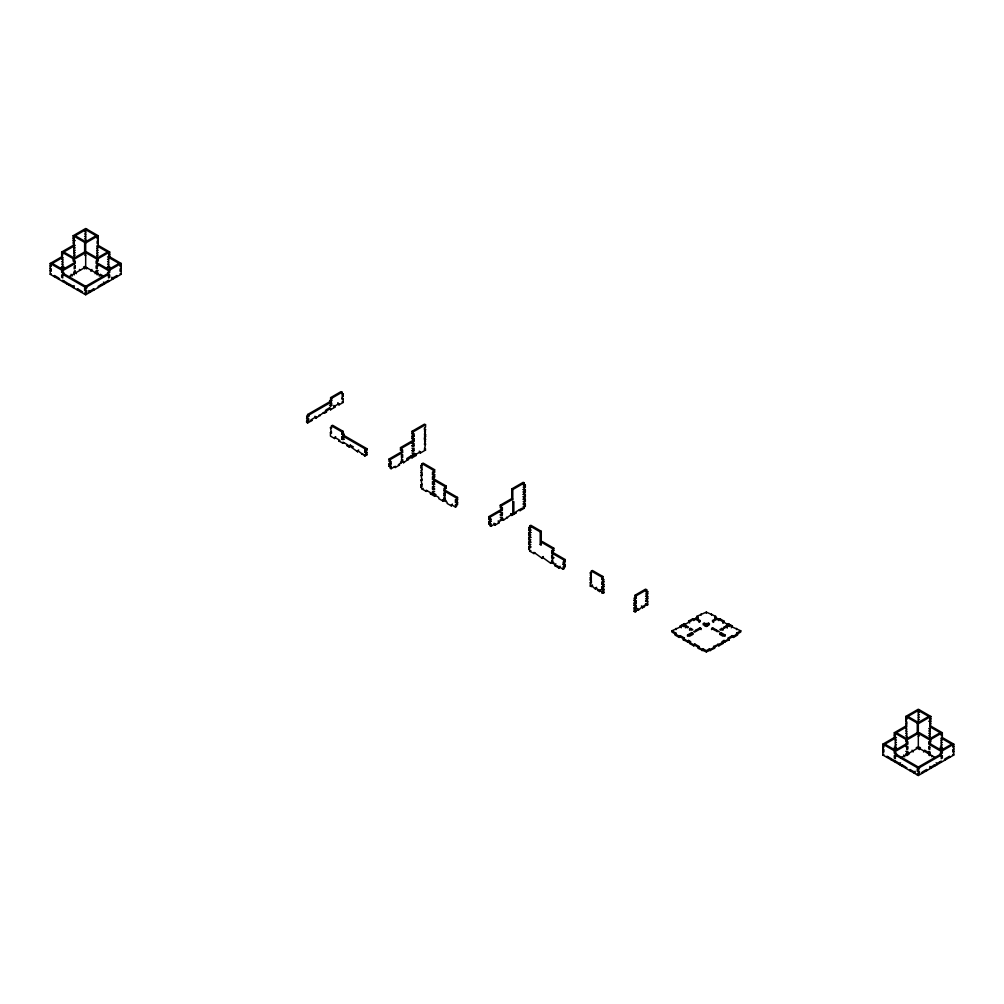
<?xml version="1.0" encoding="UTF-8"?>
<svg xmlns="http://www.w3.org/2000/svg" width="1004" height="1004" viewBox="0 0 1004 1004"><rect width="100%" height="100%" fill="white"/><g stroke="black" fill="none" stroke-linecap="round" stroke-linejoin="round"><path stroke-width="1.5" d="M63.767 252.004L74.208 258.028L73.154 235.739L85.679 228.498L98.204 235.739L98.204 245.378L109.687 252.004L109.687 256.823L108.645 257.426L108.645 267.064M86.72 229.1L74.208 236.342L74.208 238.751L73.154 238.149L74.208 237.546M74.208 239.956L73.154 240.558L75.25 240.558M74.208 242.366L73.154 242.968L74.208 243.57L74.208 241.161M108.645 256.221L121.158 263.45L121.158 274.293L85.679 294.774L50.2 274.293L50.2 263.45L61.683 256.823L61.683 252.004L74.208 244.775M75.25 245.378L62.725 252.606L62.725 255.016L61.683 254.414M74.208 248.39L75.25 247.787M96.12 235.739L84.637 242.366L84.637 252.004L97.162 259.233L109.687 252.004M73.154 235.739L85.679 242.968L98.204 235.739M62.725 268.269L62.725 257.426L51.242 264.052L51.242 266.462L50.2 265.859M74.208 250.799L75.25 250.197M98.204 238.149L97.162 238.751L97.162 236.342L85.679 229.703L85.679 241.763L75.25 235.739M74.208 253.209L75.25 252.606M98.204 240.558L97.162 241.161L97.162 243.57L98.204 242.968M74.208 255.618L75.25 255.016M84.637 252.004L73.154 258.63L73.154 261.04L75.25 261.04L75.25 263.45L62.725 270.678L50.2 263.45M61.683 252.004L74.208 259.233L86.72 252.004L98.204 258.63L98.204 261.04L96.12 261.04L96.12 263.45L108.645 270.678L121.158 263.45M107.591 252.004L97.162 258.028L97.162 245.98L98.204 245.378M50.2 274.293L51.242 273.69M60.642 268.269L63.767 266.462M97.162 248.39L98.204 247.787M97.162 250.799L98.204 250.197M97.162 253.209L98.204 252.606M62.725 270.678L62.725 274.293L63.767 273.69L86.72 286.943L86.72 288.148L84.637 288.148L84.637 290.558L86.72 290.558L86.72 292.967L84.637 294.172L84.637 292.967L85.679 293.57M97.162 255.618L98.204 255.016M59.587 278.51L58.546 279.112L58.546 277.907L54.379 275.498L54.379 276.702M84.637 266.462L83.596 267.064L84.637 268.871M68.987 276.702L85.679 267.064L103.425 277.305M63.767 280.919L62.725 281.522L62.725 280.317L66.891 282.726L66.891 283.931L67.946 283.329M91.941 269.474L90.9 271.281M97.162 266.462L97.162 268.871L96.12 268.269L96.12 265.859L98.204 265.859M70.029 284.534L68.987 285.136L68.987 283.931L73.154 286.341L74.208 285.738M96.12 271.883L95.079 273.69M97.162 273.69L98.204 273.088L96.12 273.088L96.12 270.678L98.204 270.678M74.208 286.943L73.154 287.546L73.154 286.341M106.549 268.269L109.687 266.462M108.645 269.474L119.074 263.45M78.375 289.353L77.333 289.955L77.333 288.75L81.512 291.16L81.512 292.365L82.554 291.762M85.679 286.341L107.591 273.69L108.645 274.293L108.645 270.678M121.158 265.859L120.116 266.462L120.116 264.052L107.591 256.823M62.725 274.293L85.679 287.546L108.645 274.293M108.645 275.498L109.687 274.895L109.687 277.305L108.645 277.907L107.591 272.486L109.687 272.486L109.687 270.076L98.204 263.45L97.162 264.052L97.162 259.233M121.158 268.269L120.116 268.871L120.116 271.281L121.158 270.678M88.816 290.558L89.858 291.16L94.025 288.75L94.025 289.955L92.983 289.353M103.425 282.124L104.466 282.726L108.645 280.317L108.645 281.522L107.591 280.919M111.77 277.305L112.812 277.907L116.991 275.498L116.991 276.702M342.1 392.213L331.671 398.237L331.671 400.646L330.63 400.044L330.63 397.634L341.059 391.61L342.1 392.213L342.1 394.622L343.155 394.02L343.155 396.429L342.1 397.032L342.1 399.441L343.155 398.839L343.155 402.453L338.976 404.863L337.934 403.056L338.976 404.863M316.022 416.911L314.967 416.309L316.022 418.116L316.022 416.911L311.842 419.321L311.842 420.525L307.663 422.935L306.622 422.333L306.622 421.128L308.717 421.128L308.717 418.718L306.622 418.718L307.663 414.501L329.588 401.851L330.63 400.044M329.588 400.646L331.671 400.646M307.663 414.501L308.717 415.104L330.63 402.453L330.63 401.249M306.622 416.309L308.717 416.309L308.717 415.104M329.588 403.056L331.671 403.056L331.671 405.465L329.588 405.465L331.671 405.465M306.622 418.718L307.663 418.116M306.622 421.128L308.717 421.128M326.451 409.682L329.588 407.875L330.63 409.682L329.588 407.875M325.409 410.285L326.451 410.887L330.63 408.477M333.755 405.465L334.796 406.068L338.976 403.658M316.022 418.116L324.367 412.092L324.367 413.297L323.326 412.694M324.367 413.297L326.451 412.092L326.451 410.887M330.63 409.682L334.796 407.273L334.796 406.068M335.675 436.702L334.633 438.51L330.454 436.1L330.454 432.486L331.508 433.088L330.454 427.666L331.508 428.269L331.508 425.859L332.55 425.257L342.979 431.281L344.021 435.498L341.937 436.702L341.937 439.112L344.021 439.112L341.937 439.112M330.454 427.666L331.508 427.064M330.454 432.486L331.508 431.883M331.508 425.859L341.937 431.883L342.979 431.281M341.937 431.883L341.937 434.293L342.979 433.69M341.937 434.293L344.021 434.293M344.021 436.702L341.937 436.702M334.633 438.51L334.633 437.305L338.812 439.714L338.812 440.919L339.854 440.317M338.812 440.919L342.979 443.329L344.021 442.726M342.979 443.329L342.979 442.124L347.158 444.534L347.158 445.738L348.2 445.136M350.283 445.136L349.241 446.943L350.283 445.136L353.421 446.943M349.241 445.738L357.587 451.762L358.641 449.955M364.891 449.955L366.987 448.75L366.987 449.955L364.891 449.955L364.891 452.365L366.987 452.365L366.987 454.774L364.891 455.979L357.587 450.558L357.587 451.762M361.766 454.172L362.808 453.57M364.891 452.365L366.987 452.365M364.891 455.979L364.891 454.774L366.987 454.774M390.067 464.488L390.067 468.102L391.108 468.705L391.108 466.295L389.025 466.295L389.025 463.886L391.108 463.886L391.108 461.476L389.025 461.476L389.025 459.066L390.067 459.669L402.591 452.44L402.591 450.03L400.508 450.03L400.508 447.621L401.55 448.223L414.075 440.994L414.075 438.585L411.979 438.585L411.979 436.175L414.075 436.175L414.075 433.766L411.979 433.766L411.979 431.356L424.504 424.127L425.545 424.73L425.545 427.139L424.504 427.742L424.504 430.151L425.545 429.549L424.504 434.97L425.545 434.368L425.545 436.778L424.504 437.38L424.504 439.79L425.545 439.187L424.504 444.609L425.545 444.006L424.504 449.428L425.545 450.03L424.504 448.223M411.979 431.356L413.02 431.958L425.545 424.73M411.979 433.766L413.02 433.163M411.979 436.175L414.075 436.175M411.979 438.585L414.075 438.585M400.508 447.621L413.02 440.392L414.075 440.994M400.508 450.03L401.55 449.428M389.025 459.066L401.55 451.838L402.591 452.44M414.075 445.814L411.979 445.814L414.075 445.814L414.075 443.404L411.979 443.404M401.55 455.452L402.591 454.85L402.591 457.259L401.55 457.862L401.55 454.247L402.591 454.85M411.979 448.223L414.075 448.223L414.075 450.633L411.979 450.633L414.075 450.633M389.025 463.886L391.108 463.886M389.025 466.295L391.108 466.295M401.55 460.271L402.591 459.669L402.591 462.078L403.633 461.476L403.633 462.681L411.979 456.657L411.979 457.862L410.937 456.054L411.979 456.657M411.979 453.042L414.075 453.042L414.075 455.452L411.979 455.452L414.075 455.452M407.812 457.862L410.937 456.054M391.108 468.705L395.287 466.295L395.287 467.5L394.246 466.898M402.591 459.669L401.55 459.066L401.55 462.681L399.454 463.886L399.454 465.09L395.287 467.5M415.116 453.645L416.158 454.247L420.325 451.838L420.325 453.042L419.283 451.235L420.325 451.838M424.504 449.428L425.545 448.826M411.979 457.862L416.158 455.452L416.158 454.247M420.325 453.042L425.545 450.03M427.302 490.805L426.261 491.408L422.082 488.998L421.04 487.191L421.04 484.781L422.082 485.384L421.04 479.962L422.082 480.565L421.04 475.143L422.082 475.745L422.082 473.336L421.04 472.733L422.082 468.517L421.04 467.914L421.04 465.505L422.082 466.107L422.082 463.697L423.123 463.095L434.606 469.721L434.606 472.131L432.523 472.131L432.523 474.541L434.606 474.541L434.606 476.95L432.523 476.95L432.523 479.36L445.048 486.589L446.09 485.986L446.09 488.396L443.994 488.396L443.994 490.805L456.519 498.034L457.56 497.432L457.56 499.841L455.477 499.841L455.477 502.251L457.56 502.251L457.56 504.661L455.477 504.661L455.477 507.07L456.519 506.468L456.519 502.853M421.04 465.505L422.082 464.902M421.04 467.914L422.082 467.312M421.04 470.324L422.082 469.721M421.04 472.733L422.082 472.131M421.04 475.143L422.082 474.541M422.082 463.697L433.565 470.324L434.606 469.721M421.04 479.962L422.082 479.36M432.523 474.541L434.606 474.541M432.523 476.95L434.606 476.95M421.04 484.781L422.082 484.179M432.523 479.36L433.565 478.757L446.09 485.986M421.04 487.191L422.082 486.589M432.523 481.769L434.606 481.769L432.523 481.769L432.523 484.179L434.606 484.179L432.523 484.179M422.082 488.998L423.123 488.396M434.606 486.589L432.523 486.589L432.523 488.998L434.606 488.998L432.523 488.998M426.261 491.408L426.261 490.203L430.427 492.613L430.427 493.817L431.482 493.215L438.786 497.432L438.786 498.637L442.952 501.046L445.048 499.841L442.952 499.841L442.952 501.046M433.565 492.01L433.565 494.42L434.606 493.817L432.523 493.817L432.523 491.408L434.606 491.408M434.606 496.227L435.648 494.42L434.606 496.227L430.427 493.817M443.994 490.805L445.048 490.203L457.56 497.432M443.994 493.215L445.048 492.613L445.048 496.227L443.994 495.625L443.994 493.215L445.048 493.817M443.994 495.625L445.048 495.022M442.952 499.841L443.994 500.444L443.994 498.034L445.048 497.432L445.048 501.046L447.131 502.251L447.131 503.456L451.298 505.865L452.352 504.058M445.048 501.046L446.09 500.444M455.477 499.841L457.56 499.841M455.477 502.251L457.56 502.251M489.826 522.093L489.826 525.707L490.881 526.309L490.881 523.9L488.785 523.9L488.785 521.49L490.881 521.49L490.881 519.081L488.785 519.081L488.785 516.671L489.826 517.273L502.351 510.032L502.351 507.622L500.268 507.622L500.268 505.213L511.751 498.586L511.751 488.948L523.222 482.322L524.264 482.924L524.264 485.334L523.222 484.731L525.318 484.731L525.318 487.141L523.222 487.141M511.751 488.948L512.793 489.55L524.264 482.924M524.264 485.334L525.318 484.731M525.318 489.55L523.222 489.55L525.318 489.55L525.318 491.96L523.222 491.96L525.318 491.96M500.268 505.213L501.31 505.815L512.793 499.189L512.793 489.55M525.318 494.37L523.222 494.37L525.318 494.37L525.318 496.779L523.222 496.779L525.318 496.779M512.793 502.201L513.835 501.598L513.835 514.249L512.793 513.646M488.785 516.671L501.31 509.43L502.351 510.032M488.785 519.081L490.881 519.081M500.268 512.442L502.351 512.442L502.351 514.851L500.268 514.851L502.351 514.851M525.318 499.189L523.222 499.189L525.318 499.189L525.318 501.598L523.222 501.598M488.785 521.49L490.881 521.49M488.785 523.9L490.881 523.9M500.268 517.273L502.351 517.273L502.351 519.683L503.393 519.081L503.393 520.285L511.751 514.249L511.751 515.466L512.793 514.851L512.793 500.996M525.318 504.008L523.222 504.008L525.318 504.008L525.318 506.418L523.222 506.418M502.351 518.478L501.31 519.081L503.393 520.285M490.881 526.309L495.047 523.9L495.047 525.105L494.006 523.297L495.047 523.9M498.185 520.888L499.226 521.49L501.31 520.285L501.31 517.876M522.18 508.225L515.918 511.839L515.918 513.044L513.835 514.249M495.047 525.105L499.226 522.695L499.226 521.49M519.055 510.032L520.097 510.634L524.264 508.225L524.264 507.02M529.786 525.87L530.827 525.268L541.256 531.292L541.256 545.147L540.215 544.544L540.215 531.894L529.786 525.87L528.731 530.087L530.827 530.087L528.731 530.087M528.731 527.677L530.827 527.677L529.786 528.28M528.731 532.496L530.827 532.496L528.731 532.496L528.731 534.906L530.827 534.906M528.731 534.906L529.786 534.304M528.731 537.316L530.827 537.316L528.731 537.316L528.731 539.725L530.827 539.725M540.215 531.894L541.256 531.292M528.731 539.725L529.786 539.123M528.731 542.135L530.827 542.135L528.731 542.135L528.731 544.544L530.827 544.544M528.731 544.544L529.786 543.942M528.731 546.954L530.827 546.954L528.731 546.954L529.786 551.171L533.952 553.581L534.994 552.978M528.731 549.364L529.786 548.761M540.215 544.544L541.256 543.942M529.786 551.171L530.827 550.568M553.781 548.159L542.298 541.532L541.256 542.135L552.74 548.761L553.781 548.159L553.781 550.568L551.698 550.568L551.698 552.978L564.223 560.207L565.265 559.604L565.265 562.027L563.169 562.027L563.169 564.436L565.265 564.436L565.265 566.846L563.169 566.846L563.169 569.255L556.906 565.641M551.698 550.568L553.781 550.568M542.298 558.4L543.34 556.592L542.298 558.4L533.952 552.376L533.952 553.581M551.698 552.978L552.74 552.376L565.265 559.604M551.698 557.797L553.781 557.797L551.698 557.797L551.698 555.388L552.74 554.785M542.298 557.195L550.656 563.231L552.74 559.604M550.656 563.231L552.74 562.027M551.698 560.219L552.74 560.822L552.74 563.231L553.781 562.629M552.74 563.231L554.823 564.436L555.865 563.834M554.823 564.436L554.823 565.641L555.865 565.039M563.169 564.436L565.265 564.436M554.823 565.641L559.002 568.051L560.044 566.243M563.169 569.255L564.223 568.653L564.223 565.039M590.302 586.123L592.398 584.918L592.398 586.123L590.302 586.123L590.302 582.508L591.356 583.111L591.356 580.701L590.302 580.099L590.302 577.689L591.356 578.291L590.302 572.87L591.356 573.472L591.356 571.063L592.398 570.46L602.827 576.484L603.868 581.906L601.785 581.906L601.785 584.315L603.868 584.315L603.868 586.725L601.785 586.725L601.785 589.135L603.868 589.135L603.868 592.749L601.785 592.749L601.785 591.544L599.702 590.339L599.702 591.544L600.743 589.737L599.702 590.339M590.302 572.87L591.356 572.267M590.302 575.279L591.356 574.677M590.302 577.689L591.356 577.087M590.302 580.099L591.356 579.496M590.302 582.508L591.356 581.906M591.356 571.063L601.785 577.087L602.827 576.484M601.785 577.087L601.785 579.496L602.827 578.894M601.785 579.496L603.868 579.496M601.785 584.315L603.868 584.315M591.356 586.725L591.356 585.52L595.523 589.135L596.564 587.327M601.785 586.725L603.868 586.725M595.523 589.135L595.523 587.93L597.606 589.135L597.606 590.339L598.66 589.737M601.785 589.135L603.868 589.135M601.785 592.749L603.868 592.749M637.264 608.411L638.306 610.219L638.306 609.014L636.222 610.219L636.222 611.423L634.139 611.423L634.139 607.809L636.222 607.809L636.222 605.399L634.139 605.399L634.139 602.99L636.222 602.99L636.222 600.58L634.139 600.58L635.181 595.159L645.61 589.135L646.664 589.737L646.664 592.147L645.61 591.544L647.706 591.544L647.706 593.954L645.61 593.954M635.181 595.159L636.222 595.761L646.664 589.737M634.139 598.171L636.222 598.171L636.222 595.761M646.664 592.147L647.706 591.544M634.139 600.58L636.222 600.58M634.139 602.99L636.222 602.99M647.706 596.363L645.61 596.363L647.706 596.363L647.706 598.773L645.61 598.773M634.139 605.399L636.222 605.399M634.139 607.809L636.222 607.809M647.706 601.183L645.61 601.183L647.706 601.183L647.706 604.797L645.61 604.797L645.61 603.592M634.139 611.423L636.222 611.423M642.485 606.604L641.443 606.002L642.485 607.809L642.485 606.604L638.306 610.219M647.706 604.797L646.664 604.195L644.568 605.399L644.568 606.604L642.485 607.809M684.389 638.029L683.347 639.837L684.389 638.029L680.223 635.62L679.181 636.222L671.877 632.005L671.877 630.801L681.264 626.584L680.223 625.981L681.264 627.789M680.223 625.981L682.306 624.777L684.389 625.981M683.347 626.584L683.347 624.174L685.443 624.174L691.693 620.56M689.61 622.969L688.568 621.162L692.747 618.753L694.831 618.753L700.052 621.765L700.052 620.56L695.872 618.15L695.872 619.355M696.914 616.343L697.956 618.15L696.914 616.343L706.314 612.126L715.701 616.343L714.66 618.15L715.701 616.343M683.347 625.379L684.389 623.572M695.872 618.15L697.956 616.945M685.443 626.584L686.485 625.981L688.568 627.186L687.527 627.789L685.443 626.584L685.443 627.789L686.485 625.981M676.043 634.415L676.043 633.21L675.002 633.813L675.002 635.017L679.181 637.427L680.223 636.825L687.527 641.041L688.568 640.439L690.652 641.644L689.61 643.451L693.789 645.861L694.831 645.258L702.135 649.475L703.176 648.873L706.314 650.68L709.439 648.873L710.481 649.475L717.785 645.258L718.826 645.861L723.005 643.451L721.964 641.644L724.047 640.439L725.089 641.041L732.393 636.825L733.447 637.427L737.614 635.017L737.614 633.813L736.572 633.21L736.572 634.415M700.052 620.56L699.01 622.367M689.61 628.993L690.652 628.391L692.747 629.596L691.693 630.198L689.61 628.993L689.61 630.198L690.652 628.391M705.26 625.981L705.26 624.777L704.218 625.379L705.26 625.981L709.439 623.572L703.176 623.572L707.356 625.981L708.397 625.379L707.356 624.777L707.356 625.981M703.176 624.777L704.218 622.969M692.747 633.21L687.527 636.222L687.527 635.017L691.693 632.608L692.747 633.21L692.747 634.415L689.61 636.222M695.872 631.403L693.789 631.403L694.831 632.005L695.872 630.198L700.052 627.789L701.093 629.596M724.047 621.162L723.005 622.969L724.047 621.162L719.881 618.753L717.785 618.753L712.564 621.765L712.564 620.56L716.743 618.15L716.743 619.355M701.093 628.391L696.914 630.801L695.872 630.198M683.347 639.837L693.789 644.656L694.831 644.053L699.01 646.463L699.01 647.668M711.522 629.596L712.564 627.789L716.743 630.198L716.743 631.403L718.826 631.403L716.743 631.403M689.61 643.451L690.652 642.849M716.743 630.198L715.701 630.801L711.522 628.391M720.922 620.56L727.185 624.174L729.268 624.174L729.268 626.584M721.964 628.391L719.881 629.596L720.922 630.198L723.005 628.993L723.005 630.198L721.964 628.391L723.005 628.993M724.047 628.391L724.047 627.186L726.13 625.981L727.185 627.789L726.13 625.981M728.226 623.572L728.226 624.777L729.268 624.174M727.185 626.584L725.089 627.789L724.047 627.186M728.226 625.981L730.31 624.777L732.393 625.981L731.351 627.789M719.881 633.21L720.922 632.608L725.089 635.017L725.089 636.222L719.881 633.21L719.881 634.415L723.005 636.222M732.393 625.981L731.351 626.584L740.751 630.801L740.751 632.005L733.447 636.222L732.393 635.62L728.226 638.029L729.268 639.837L728.226 638.029M699.01 646.463L697.956 648.27L706.314 651.885L714.66 648.27L714.66 647.065L713.618 646.463L713.618 647.668M719.881 634.415L720.922 632.608M724.047 635.62L725.089 635.017M713.618 646.463L729.268 639.837M736.572 633.21L740.751 630.801M896.409 732.719L906.838 738.743L905.796 716.454L918.321 709.226L930.846 716.454L929.792 738.743L940.233 732.719M919.363 709.828L906.838 717.057L906.838 719.466L905.796 718.864M918.321 712.84L919.363 712.238M918.321 715.25L919.363 714.647M918.321 717.659L919.363 717.057M895.355 748.984L895.355 738.141L894.313 737.538L894.313 732.719L906.838 725.49M906.838 726.695L895.355 733.322L895.355 735.731L894.313 735.129L895.355 734.526M918.321 720.069L919.363 719.466M928.75 716.454L917.279 723.081L917.279 732.719L929.792 739.948L942.317 732.719L942.317 737.538L953.8 744.165L953.8 755.008L918.321 775.502L882.842 755.008L882.842 744.165L895.355 736.936M905.796 716.454L918.321 723.683L930.846 716.454M896.409 737.538L883.884 744.767L883.884 747.177L882.842 746.574M895.355 740.55L896.409 739.948M928.75 721.274L930.846 721.274L929.792 720.671M895.355 742.96L896.409 742.358M895.355 745.37L896.409 744.767M917.279 732.719L905.796 739.346L905.796 741.755L907.88 741.755L907.88 744.165L895.355 751.394L882.842 744.165M894.313 732.719L906.838 739.948L919.363 732.719L930.846 739.346L930.846 741.755L928.75 741.755L928.75 744.165L941.275 751.394L953.8 744.165M882.842 755.008L883.884 754.406M893.271 748.984L896.409 747.177M918.321 736.334L919.363 735.731M906.838 743.562L894.313 750.791L894.313 753.201L896.409 753.201L896.409 755.61L894.313 755.61L894.313 758.02L895.355 758.622L895.355 756.213M888.051 756.815L887.009 757.418L887.009 756.213L891.188 758.622L891.188 759.827L892.23 759.225L899.534 763.442L900.575 762.839M906.838 747.177L907.88 746.574L907.88 748.984L906.838 749.586L906.838 747.177L905.796 746.574M895.355 751.394L895.355 755.008L896.409 754.406L919.363 767.658L919.363 768.863L917.279 768.863L917.279 771.285L919.363 771.285L919.363 773.695L917.279 774.9L917.279 773.695L918.321 774.297M905.796 751.394L907.88 751.394L907.88 755.008M917.279 747.177L916.238 747.779L917.279 748.382M900.575 758.02L918.321 747.779L935.013 757.418M896.409 761.634L895.355 762.237L895.355 761.032M942.317 735.129L941.275 735.731L941.275 733.322L929.792 726.695M930.846 744.165L929.792 744.767L929.792 739.948M941.275 748.984L941.275 738.141L942.317 737.538M900.575 764.044L899.534 764.646L899.534 763.442M941.275 740.55L942.317 739.948M902.671 765.249L901.617 765.851L901.617 764.646L905.796 767.056L905.796 768.261L906.838 767.658M941.275 742.96L942.317 742.358M927.709 753.201L928.75 752.598M941.275 745.37L942.317 744.767M928.75 753.803L929.792 753.201M939.192 748.984L942.317 747.177M941.275 750.189L951.717 744.165M918.321 767.056L940.233 754.406L941.275 755.008L941.275 751.394M953.8 746.574L952.758 747.177L952.758 744.767L941.275 738.141M895.355 755.008L918.321 768.261L941.275 755.008M909.975 770.683L909.975 769.478L914.142 771.888L915.184 771.285M953.8 748.984L952.758 749.586L952.758 751.996L953.8 751.394M915.184 772.49L914.142 773.093L914.142 771.888M929.792 766.454L930.846 767.056L935.013 764.646L935.013 765.851L933.971 765.249M936.054 762.839L937.108 763.442L941.275 761.032L941.275 762.237L940.233 761.634M929.792 718.262L930.846 718.864L929.792 719.466L929.792 717.057L918.321 710.43L918.321 722.478L907.88 716.454M84.637 231.51L85.679 232.112M424.504 428.946L425.545 429.549M524.264 486.538L525.318 487.141M84.637 233.919L85.679 234.522M424.504 431.356L425.545 431.958M929.792 723.081L930.846 723.683L929.792 724.286L929.792 721.876M84.637 236.342L85.679 236.944M424.504 433.766L425.545 434.368M929.792 725.49L942.317 732.719M84.637 238.751L85.679 239.354M97.162 245.98L108.645 252.606L108.645 255.016L109.687 254.414L108.645 253.811M424.504 436.175L425.545 436.778M928.75 728.502L929.792 729.105M424.504 438.585L425.545 439.187M928.75 730.912L929.792 731.514M342.1 393.417L343.155 394.02M424.504 440.994L425.545 441.597M107.591 259.233L108.645 259.835M928.75 733.322L929.792 733.924M342.1 395.827L343.155 396.429M424.504 443.404L425.545 444.006M524.264 500.996L525.318 501.598M905.796 721.274L906.838 721.876L906.838 724.286L905.796 723.683M107.591 261.642L108.645 262.245M928.75 735.731L929.792 736.334M342.1 398.237L343.155 398.839M107.591 264.052L108.645 264.654M511.751 498.586L512.793 499.189M524.264 505.815L525.318 506.418M107.591 266.462L110.729 268.269M120.116 273.69L121.158 274.293M342.1 401.851L343.155 402.453M714.66 616.945L716.743 618.15M728.226 624.777L729.268 625.379M940.233 747.177L943.358 748.984M952.758 754.406L953.8 755.008M523.222 507.622L524.264 508.225M905.796 728.502L906.838 729.105M84.637 255.016L85.679 255.618M330.63 397.634L331.671 398.237M929.792 743.562L942.317 750.791L942.317 753.201L940.233 753.201L940.233 755.61M905.796 730.912L906.838 731.514M712.564 620.56L713.618 622.367M905.796 733.322L906.838 733.924M329.588 401.851L330.63 402.453M905.796 735.731L906.838 736.334M111.77 278.51L112.812 279.112L112.812 277.907M333.755 406.67L334.796 407.273M944.413 759.225L945.454 759.827L945.454 758.622L949.621 756.213L949.621 757.418M415.116 454.85L416.158 455.452M514.876 512.442L515.918 513.044M709.439 624.777L708.397 622.969M103.425 276.1L100.287 274.293L99.245 276.1M919.363 747.177L920.404 747.779L919.363 749.586M927.709 751.996L924.584 750.189L923.542 751.996M85.679 268.269L86.72 268.871L86.72 267.666M512.793 514.851L510.697 513.646L511.751 515.466M646.664 593.351L647.706 593.954M61.683 256.823L62.725 257.426M433.565 471.529L434.606 472.131M905.796 744.165L906.838 744.767L906.838 739.948M61.683 259.233L62.725 259.835M79.416 269.474L80.458 270.076M103.425 283.329L104.466 283.931L104.466 282.726M325.409 411.489L326.451 412.092M406.771 458.464L407.812 459.066M688.568 621.162L689.61 621.765M912.059 750.189L913.1 751.996M401.55 456.657L402.591 457.259M406.771 459.669L407.812 460.271M506.531 517.273L507.572 517.876M646.664 598.171L647.706 598.773M61.683 261.642L62.725 262.245M101.329 284.534L102.383 285.136L102.383 283.931L98.204 286.341L98.204 287.546M721.964 642.849L723.005 643.451M61.683 264.052L62.725 264.654M907.88 752.598L908.921 754.406M74.208 272.486L75.25 273.088L75.25 270.678L74.208 271.281L74.208 274.895M401.55 461.476L403.633 462.681M683.347 624.174L684.389 624.777M907.88 753.803L905.796 753.803L906.838 754.406M61.683 266.462L64.808 268.269M319.147 415.104L320.188 415.706M400.508 462.078L401.55 462.681M445.048 487.793L446.09 488.396M500.268 519.683L501.31 520.285M635.181 597.568L636.222 598.171M894.313 747.177L897.45 748.984M929.792 767.658L930.846 768.261L930.846 767.056M52.283 263.45L62.725 269.474M71.071 274.293L72.112 276.1M602.827 581.303L603.868 581.906M884.926 744.165L895.355 750.189M903.713 755.008L904.755 756.815M398.412 464.488L399.454 465.09M498.185 522.093L499.226 522.695M643.526 606.002L644.568 606.604M692.747 634.415L691.693 632.608M344.021 435.498L366.987 448.75M551.698 555.388L552.74 555.99L552.74 558.4M307.663 415.706L308.717 416.309M342.979 436.1L366.987 449.955M687.527 635.017L688.568 635.62M50.2 268.269L51.242 268.871L51.242 271.281L50.2 270.678M882.842 748.984L883.884 749.586L883.884 751.996L882.842 751.394M88.816 291.762L89.858 292.365L89.858 291.16M310.801 419.923L311.842 420.525M921.446 772.49L922.488 773.093L922.488 771.888L926.667 769.478L926.667 770.683M443.994 498.034L445.048 498.637M671.877 630.801L676.043 633.21M364.891 454.774L365.945 455.377L365.945 452.967M455.477 507.07L451.298 504.661L451.298 505.865M347.158 445.738L349.241 446.943M597.606 590.339L599.702 591.544M937.108 763.442L937.108 764.646M931.888 755.61L931.888 756.815M918.321 723.683L918.321 748.984M918.321 768.261L918.321 775.502M906.838 751.996L906.838 755.61M736.572 628.391L736.572 629.596M733.447 636.222L733.447 637.427M732.393 635.62L732.393 636.825M730.31 624.777L730.31 625.981M727.185 624.174L727.185 625.379M725.089 641.041L725.089 642.246M724.047 640.439L724.047 641.644M719.881 618.753L719.881 619.957M718.826 619.355L718.826 620.56M718.826 644.656L718.826 645.861M717.785 618.753L717.785 619.957M717.785 644.053L717.785 645.258M712.564 627.789L712.564 628.993M711.522 613.933L711.522 615.138M710.481 649.475L710.481 650.68M709.439 648.873L709.439 650.077M706.314 612.126L706.314 613.331M706.314 624.174L706.314 626.584M706.314 650.68L706.314 651.885M703.176 648.873L703.176 650.077M702.135 649.475L702.135 650.68M701.093 613.933L701.093 615.138M700.052 627.789L700.052 628.993M694.831 618.753L694.831 619.957M694.831 644.053L694.831 645.258M693.789 619.355L693.789 620.56M693.789 644.656L693.789 645.861M692.747 618.753L692.747 619.957M688.568 640.439L688.568 641.644M687.527 641.041L687.527 642.246M685.443 624.174L685.443 625.379M682.306 624.777L682.306 625.981M680.223 635.62L680.223 636.825M679.181 636.222L679.181 637.427M676.043 628.391L676.043 629.596M646.664 594.556L646.664 596.966M646.664 599.375L646.664 601.785M646.664 604.195L646.664 605.399M635.181 598.773L635.181 602.387M635.181 603.592L635.181 607.207M635.181 608.411L635.181 612.026M602.827 580.099L602.827 583.713M602.827 584.918L602.827 588.532M602.827 589.737L602.827 593.351M564.223 560.207L564.223 563.834M559.002 566.846L559.002 568.051M552.74 548.761L552.74 552.376M529.786 530.689L529.786 533.099M529.786 535.508L529.786 537.918M529.786 540.328L529.786 542.737M529.786 545.147L529.786 547.556M524.264 487.743L524.264 490.153M524.264 492.562L524.264 494.972M524.264 497.382L524.264 499.791M524.264 502.201L524.264 504.61M520.097 509.43L520.097 510.634M501.31 505.815L501.31 509.43M501.31 513.044L501.31 515.454M489.826 517.273L489.826 520.888M456.519 498.034L456.519 501.649M445.048 486.589L445.048 488.998M433.565 470.324L433.565 473.938M433.565 475.143L433.565 478.757M433.565 481.167L433.565 484.781M433.565 485.986L433.565 489.601M413.02 431.958L413.02 435.573M413.02 436.778L413.02 440.392M413.02 442.802L413.02 446.416M413.02 448.826L413.02 451.235M413.02 453.645L413.02 456.054M401.55 448.223L401.55 450.633M390.067 459.669L390.067 463.283M365.945 449.353L365.945 451.762M342.979 434.895L342.979 439.714M330.63 403.658L330.63 406.068M307.663 416.911L307.663 420.525M307.663 421.73L307.663 422.935M97.162 271.281L97.162 274.895M85.679 242.968L85.679 267.064M85.679 287.546L85.679 294.774M76.291 272.486L76.291 273.69M74.208 259.233L74.208 264.052L73.154 263.45L61.683 270.076L61.683 272.486L63.767 272.486L63.767 274.895M75.25 265.859L74.208 266.462L74.208 268.871L75.25 268.269L75.25 265.859M942.317 755.61L941.275 756.213L941.275 758.622L942.317 758.02L942.317 755.61M929.792 747.177L928.75 746.574L928.75 748.984L929.792 749.586L929.792 747.177M929.792 751.996L928.75 751.394L928.75 755.008L929.792 755.61L929.792 751.996M62.725 275.498L61.683 274.895L61.683 277.305L62.725 277.907L62.725 275.498"/></g></svg>
